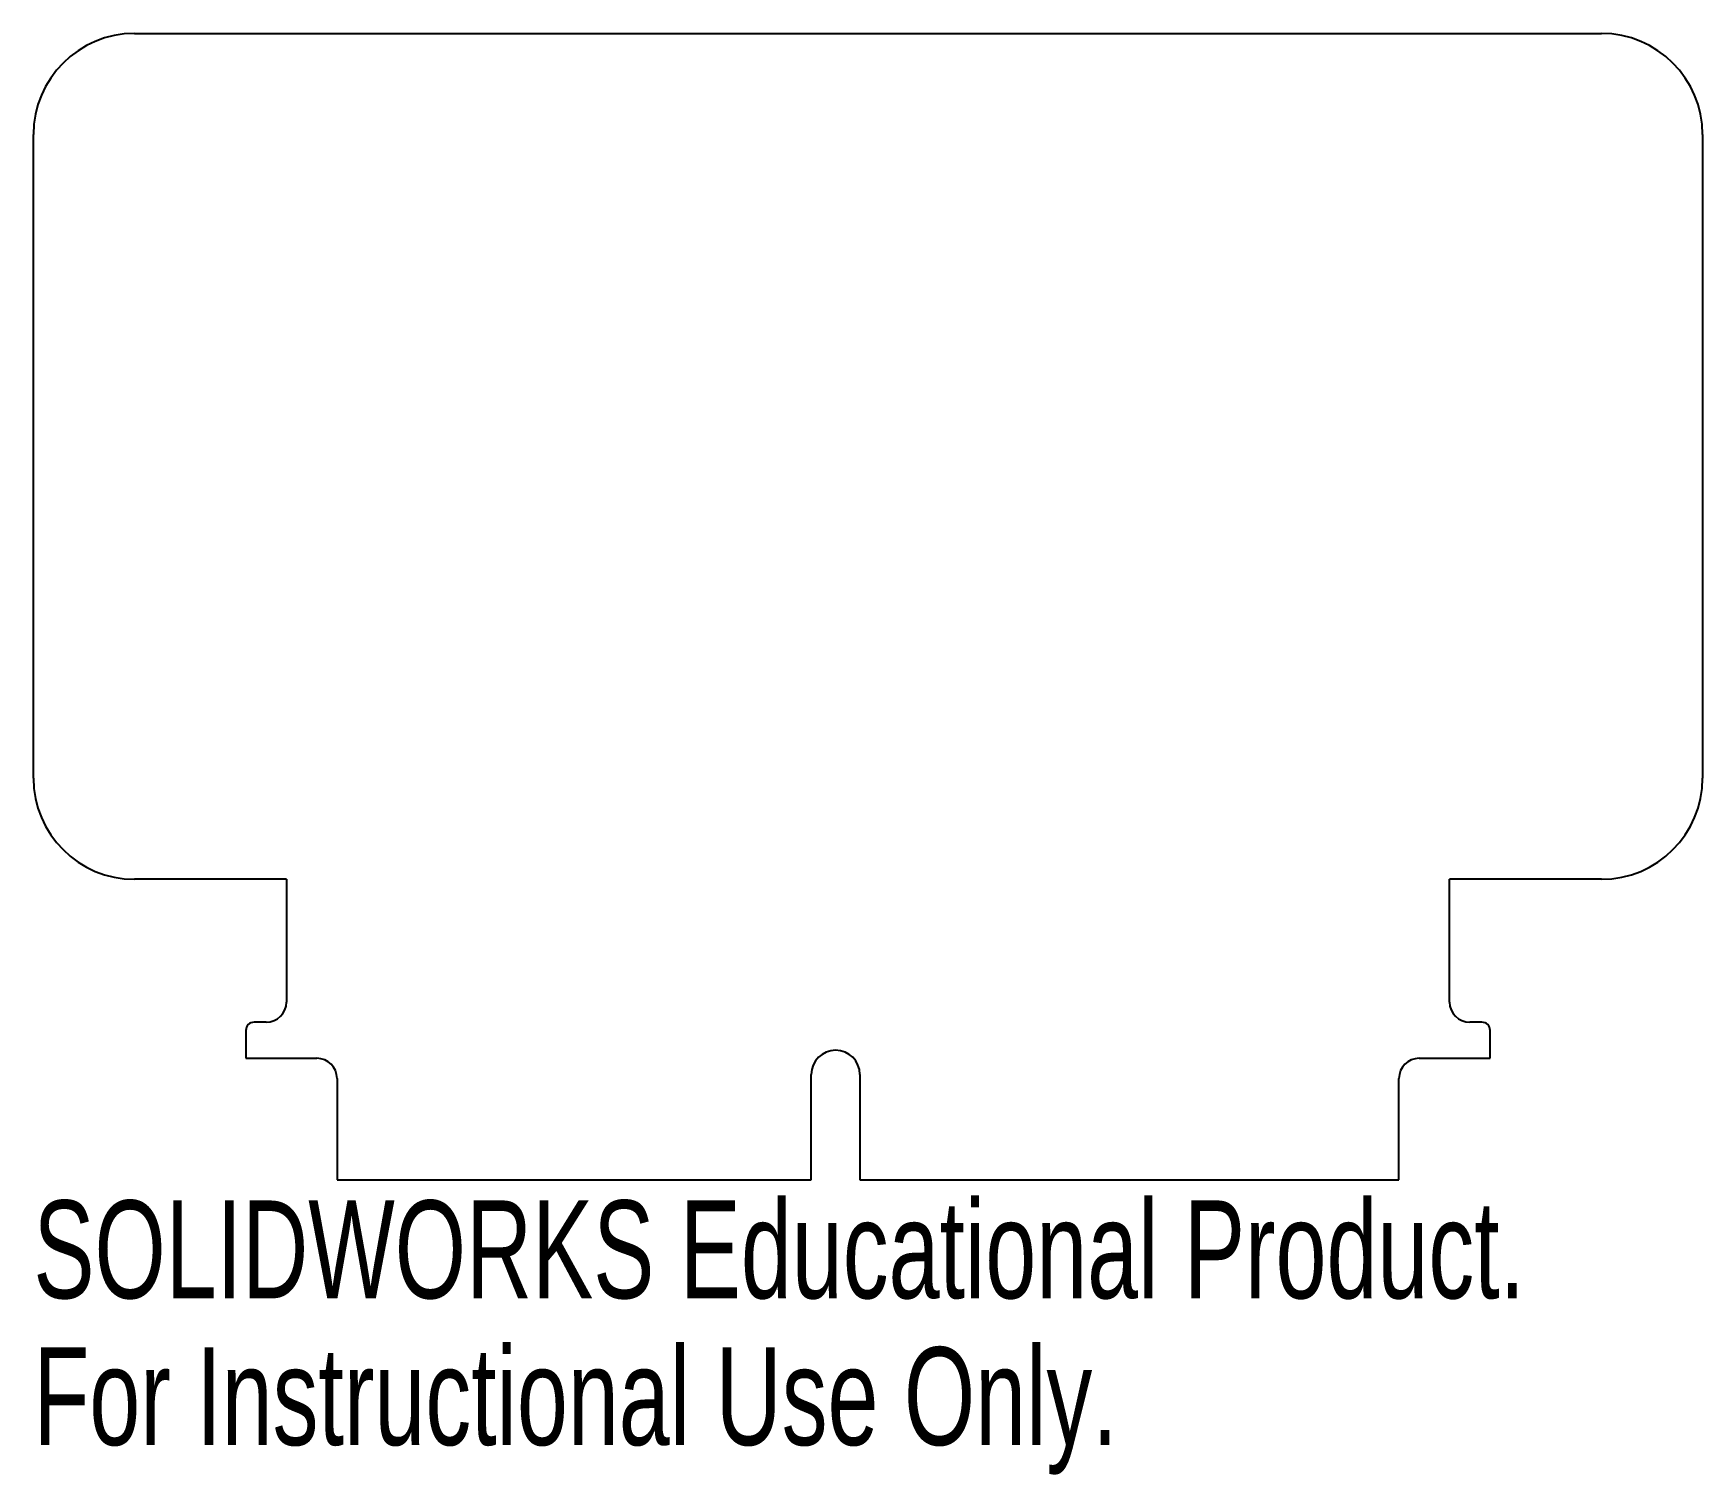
# Model space of a CAD drawing. Header units: millimetres. Extents: x -10.5 to 72, y -20.6 to 50.6.
import ezdxf

# ---------------------------------------------------------------- set-up
doc = ezdxf.new("R2010")
doc.units = ezdxf.units.MM
doc.styles.add('SLDTEXTSTYLE0', font='TXT', dxfattribs={"width": 0.7})

msp = doc.modelspace()

# ---------------------------------------------------------------- linework, layer by layer
at = {"color": 7, "linetype": 'Continuous'}
for p, q in [((-5.5, 50.62), (66.95, 50.62)), ((-10.5, 13.84), (-10.5, 45.62)), ((71.95, 45.62), (71.95, 13.84)), ((2, 8.84), (-5.5, 8.84)), ((2, 8.84), (2, 2.78)), ((66.95, 8.84), (59.45, 8.84)), ((59.45, 2.78), (59.45, 8.84)), ((1, 1.78), (0.4, 1.78)), ((61.05, 1.78), (60.45, 1.78)), ((0, 1.38), (0, 0)), ((61.45, 0), (61.45, 1.38)), ((0, 0), (3.5, 0)), ((57.95, 0), (61.45, 0)), ((27.925, -6), (27.925, -0.8)), ((30.325, -0.8), (30.325, -6)), ((4.5, -1), (4.5, -6)), ((56.95, -6), (56.95, -1)), ((4.5, -6), (27.925, -6)), ((30.325, -6), (56.95, -6))]:
    msp.add_line(p, q, dxfattribs=at)
for centre, radius, start, end in [((-5.5, 45.62), 5, 90, 180), ((66.95, 45.62), 5, 0, 90), ((-5.5, 13.84), 5, 180, 270), ((66.95, 13.84), 5, 270, 0), ((1, 2.78), 1, 270.02089, 359.97911), ((60.45, 2.78), 1, 180.02089, 269.97911), ((0.399, 1.381), 0.399, 89.9231, 180.0769), ((61.051, 1.381), 0.399, 359.9231, 90.0769), ((3.5, -1), 1, 0.02089, 89.97911), ((29.125, -0.8), 1.2, 0, 180), ((57.95, -1), 1, 90.02089, 179.97911)]:
    msp.add_arc(centre, radius, start, end, dxfattribs=at)

# ---------------------------------------------------------------- texts
at = {"color": 7, "linetype": 'Continuous', "char_height": 4.83362, "attachment_point": 1, "style": 'SLDTEXTSTYLE0'}
for s, insert in [('SOLIDWORKS Educational Product.', (-10.5, -7.02)), ('For Instructional Use Only.', (-10.5, -14.27))]:
    msp.add_mtext(s, dxfattribs=dict(at, insert=insert))

doc.saveas('drawing.dxf')
